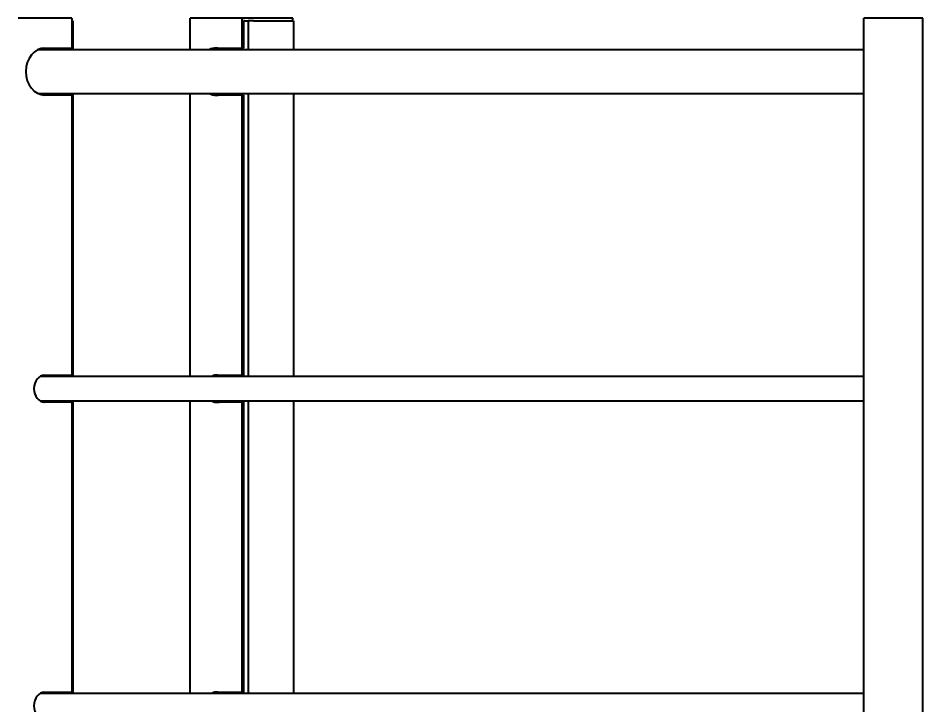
# Model space of a CAD drawing. Header units: millimetres. Extents: x 0 to 100323, y 0 to 59400.
# Drawn here: x 31065 to 32064, y 51566 to 52324 of the extents above; entities that cross this region are included whole.
import ezdxf

# ---------------------------------------------------------------- set-up
doc = ezdxf.new("R2010")
doc.units = ezdxf.units.MM
doc.header["$LTSCALE"] = 100
doc.layers.add('Dimension', color=7, linetype='Continuous', lineweight=18)
doc.layers.add('Visible', color=7, linetype='Continuous', lineweight=25)
doc.styles.add('Title', font='arial.ttf')
doc.dimstyles.new('Default - Method 2b', dxfattribs={"dimscale": 100, "dimtxt": 3, "dimasz": 2.5, "dimexe": 3, "dimexo": 0.5, "dimgap": 0.7, "dimtad": 0, "dimtoh": 1, "dimdec": 0, "dimrnd": 1e-08, "dimtxsty": 'Title', "dimcen": 0.09, "dimdle": 10, "dimclrd": 256, "dimclre": 256, "dimclrt": 7, "dimadec": 0, "dimazin": 2, "dimtfac": 0.833333, "dimtdec": 1, "dimtmove": 0, "dimatfit": 3, "dimfxl": 1, "dimtolj": 1, "dimlwd": -1, "dimlwe": -1, "dimarcsym": 0})

# ---------------------------------------------------------------- blocks, each defined once
blk = doc.blocks.new('*D43')
at = {"layer": 'Defpoints', "color": 0, "transparency": 16777216}
for p in [(45638.77, 52323.53), (47905.43, 52323.53), (29571.16, 44740.53)]:
    blk.add_point(p, dxfattribs=at)
at = {"layer": 'Dimension', "transparency": 16777216}
for p, q in [((45688.77, 52323.53), (48205.43, 52323.53)), ((47905.43, 52073.53), (47905.43, 49048.75)), ((47905.43, 44990.53), (47905.43, 48015.3)), ((29621.16, 44740.53), (48205.43, 44740.53))]:
    blk.add_line(p, q, dxfattribs=at)
for points in [[(47863.76, 52073.53), (47947.09, 52073.53), (47905.43, 52323.53)], [(47863.76, 44990.53), (47947.09, 44990.53), (47905.43, 44740.53)]]:
    blk.add_solid(points, dxfattribs=at)
at = {"layer": 'Dimension', "color": 7, "transparency": 16777216, "insert": (48058.7, 48085.3), "char_height": 300, "attachment_point": 7, "rotation": 90, "style": 'Title'}
blk.add_mtext('\\A1;7583', dxfattribs=at)

msp = doc.modelspace()

# ---------------------------------------------------------------- linework, layer by layer
at = {"layer": 'Visible'}
for p, q in [((31124.59, 52323.53), (31065.44, 52323.53)), ((31124.59, 52323.53), (31124.59, 52290.53)), ((31124.59, 52320.53), (31125.71, 52320.53)), ((31125.71, 52320.53), (31125.71, 52288.68)), ((31312.5, 52323.53), (31255.56, 52323.53)), ((31255.56, 52288.68), (31255.56, 52323.53)), ((31368.81, 52323.53), (31312.5, 52323.53)), ((31312.5, 52323.53), (31312.5, 52290.53)), ((31314.38, 52320.53), (31314.38, 52290.53)), ((31315.63, 52320.53), (31314.38, 52320.53)), ((31315.63, 52320.53), (31319.53, 52320.53)), ((31319.53, 52320.53), (31319.53, 52288.68)), ((31325.16, 52320.53), (31319.53, 52320.53)), ((31325.16, 52320.53), (31363.95, 52320.53)), ((31363.95, 52320.53), (31369.58, 52320.53)), ((31368.81, 52320.53), (31368.81, 52323.53)), ((31369.58, 52320.53), (31369.58, 52288.68)), ((32064.39, 52323.53), (31999.07, 52323.53)), ((31999.07, 51112.53), (31999.07, 52323.53)), ((32064.39, 51112.53), (32064.39, 52323.53)), ((31999.07, 52288.68), (31087.21, 52288.68)), ((31096.95, 52288.68), (31094.37, 52290.52)), ((31095.01, 52290.53), (31124.59, 52290.53)), ((31096.11, 52290.53), (31098.7, 52288.68)), ((31284.03, 52290.53), (31312.5, 52290.53)), ((31291.03, 52290.53), (31293.53, 52288.68)), ((31312.5, 52290.53), (31314.38, 52290.53)), ((31087.21, 52240.38), (31999.07, 52240.38)), ((31124.59, 52238.53), (31095.01, 52238.53)), ((31124.59, 52238.53), (31124.59, 51929.53)), ((31125.71, 52240.38), (31125.71, 51927.98)), ((31255.56, 51927.98), (31255.56, 52240.38)), ((31312.5, 52238.53), (31284.03, 52238.53)), ((31312.5, 52238.53), (31312.5, 51929.53)), ((31314.38, 52238.53), (31312.5, 52238.53)), ((31314.38, 52238.53), (31314.38, 51929.53)), ((31319.53, 52240.38), (31319.53, 51927.98)), ((31369.58, 52240.38), (31369.58, 51927.98)), ((31999.07, 51927.98), (31089.63, 51927.98)), ((31094.14, 51927.98), (31092.44, 51929.19)), ((31093.82, 51929.46), (31095.9, 51927.98)), ((31095.01, 51929.53), (31124.59, 51929.53)), ((31284.03, 51929.53), (31312.5, 51929.53)), ((31288.73, 51929.53), (31290.83, 51927.98)), ((31312.5, 51929.53), (31314.38, 51929.53)), ((31089.63, 51901.08), (31999.07, 51901.08)), ((31124.59, 51899.53), (31095.01, 51899.53)), ((31124.59, 51899.53), (31124.59, 51579.53)), ((31125.71, 51901.08), (31125.71, 51577.98)), ((31255.56, 51577.98), (31255.56, 51901.08)), ((31312.5, 51899.53), (31284.03, 51899.53)), ((31312.5, 51899.53), (31312.5, 51579.53)), ((31314.38, 51899.53), (31312.5, 51899.53)), ((31314.38, 51899.53), (31314.38, 51579.53)), ((31319.53, 51901.08), (31319.53, 51577.98)), ((31369.58, 51901.08), (31369.58, 51577.98)), ((31999.07, 51577.98), (31089.63, 51577.98)), ((31094.14, 51577.98), (31092.44, 51579.19)), ((31093.82, 51579.46), (31095.9, 51577.98)), ((31095.01, 51579.53), (31124.59, 51579.53)), ((31284.03, 51579.53), (31312.5, 51579.53)), ((31288.73, 51579.53), (31290.83, 51577.98)), ((31312.5, 51579.53), (31314.38, 51579.53))]:
    msp.add_line(p, q, dxfattribs=at)
for centre, major_axis, ratio, start_param, end_param in [((31095.01, 52264.53), (0, -26), 0.810256, 3.141593, 6.283185), ((31284.03, 52264.53), (0, 26), 0.780095, 0, 0.37951), ((31285.91, 52264.53), (0, 26), 0.780095, 0, 0.37951), ((31088.71, 52264.53), (0, -26), 0.810256, 0.150307, 0.37951), ((31090.46, 52264.53), (0, -26), 0.810256, 0.108223, 0.37951), ((31284.03, 52264.53), (0, -26), 0.780095, 5.903675, 6.283185), ((31285.91, 52264.53), (0, -26), 0.780095, 5.903675, 6.283185), ((31287.47, 52264.53), (0, -26), 0.780095, 5.903675, 6.236898), ((31285.6, 52264.53), (0, -26), 0.780095, 0.007614, 0.37951), ((31095.01, 51914.53), (0, -15), 0.810256, 3.141593, 6.283185), ((31284.03, 51914.53), (0, 15), 0.780095, 0, 0.458615), ((31285.91, 51914.53), (0, 15), 0.780095, 0, 0.458615), ((31088.71, 51914.53), (0, -15), 0.810256, 0.262559, 0.458615), ((31090.46, 51914.53), (0, -15), 0.810256, 0.188332, 0.458615), ((31284.03, 51914.53), (0, -15), 0.780095, 5.824571, 6.283185), ((31285.91, 51914.53), (0, -15), 0.780095, 5.824571, 6.283185), ((31287.47, 51914.53), (0, -15), 0.780095, 5.824571, 6.202896), ((31285.6, 51914.53), (0, -15), 0.780095, 0.013198, 0.458615), ((31095.01, 51564.53), (0, -15), 0.810256, 3.141593, 6.283185), ((31284.03, 51564.53), (0, 15), 0.780095, 0, 0.458615), ((31285.91, 51564.53), (0, 15), 0.780095, 0, 0.458615)]:
    msp.add_ellipse(centre, major_axis=major_axis, ratio=ratio, start_param=start_param, end_param=end_param, dxfattribs=at)

# ---------------------------------------------------------------- dimensions: what is measured, and where the dimension line sits
at = {"layer": 'Dimension'}
dim = msp.add_linear_dim(base=(47905.43, 52323.53), p1=(29571.16, 44740.53), p2=(45638.77, 52323.53), angle=270, dimstyle='Default - Method 2b', override={"dimgap": 0.7, "dimtoh": 0, "dimdec": 0, "dimtol": 0, "dimlim": 0, "dimtp": 0, "dimtm": 0, "dimtdec": 1, "dimtofl": 0, "dimatfit": 1}, dxfattribs=at)
dim.commit()
dim.dimension.update_dxf_attribs({"geometry": '*D43', "text_midpoint": (47905.43, 48532.03), "dimtype": 160})

doc.saveas('drawing.dxf')
